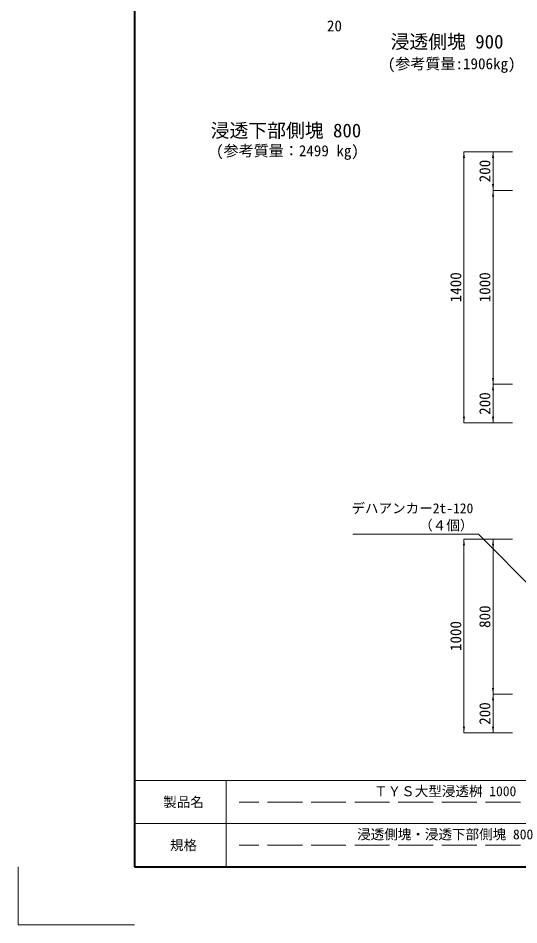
# Model space of a CAD drawing. Units: millimetres at full size, sheet at 1:30. Extents: x 19038 to 49388, y -43687 to -27642.
# Drawn here: x 36288 to 38871, y -43687 to -39007 of the extents above; entities that cross this region are included whole.
import ezdxf
from ezdxf.enums import TextEntityAlignment as Align

# ---------------------------------------------------------------- set-up
doc = ezdxf.new("R2010")
doc.units = ezdxf.units.MM
doc.header["$LTSCALE"] = 30
doc.linetypes.add('DASHED', pattern=[7.5, 6, -1.5])
for name, color, linetype, lineweight in [('0_2', 7, 'Continuous', 9), ('Defpoints_3', 7, 'Continuous', 13), ('図枠', 7, 'Continuous', 5), ('寸法線', 7, 'Continuous', 9)]:
    doc.layers.add(name, color=color, linetype=linetype, lineweight=lineweight)
doc.styles.add('ＭＳ ゴシック', font='')
doc.styles.get('ＭＳ ゴシック').set_extended_font_data('MS Gothic')

# ---------------------------------------------------------------- blocks, each defined once
blk = doc.blocks.new('filled_arrow')
at = {"color": 0, "linetype": 'Continuous', "lineweight": -2}
blk.add_solid([(7.5, 1.25), (0, 0), (7.5, -1.25)], dxfattribs=at)

msp = doc.modelspace()

# ---------------------------------------------------------------- linework, layer by layer
at = {"layer": 'Defpoints_3'}
for p in [(36287.99, -43386.71), (36887.99, -43686.71)]:
    msp.add_line(p, (36287.99, -43686.71), dxfattribs=at)
at = {"layer": '図枠', "lineweight": 40}
for p, q in [((36887.99, -35076.71), (36887.99, -43386.71)), ((36887.99, -43386.71), (42287.99, -43386.71))]:
    msp.add_line(p, q, dxfattribs=at)
at = {"layer": '図枠', "lineweight": 13}
for p, q in [((42287.99, -42941.21), (36887.99, -42941.21)), ((37360.49, -43386.71), (37360.49, -42941.21)), ((40937.99, -43163.96), (36887.99, -43163.96))]:
    msp.add_line(p, q, dxfattribs=at)
at = {"layer": '図枠', "linetype": 'DASHED', "lineweight": 9}
for p, q in [((39554.24, -43052.58), (37427.99, -43052.58)), ((39554.24, -43275.33), (37427.99, -43275.33))]:
    msp.add_line(p, q, dxfattribs=at)
at = {"layer": '寸法線'}
for p, q in [((38588, -41095.98), (38588, -39695.98)), ((38838, -39695.98), (38588, -39695.98)), ((38738, -39895.98), (38738, -39695.98)), ((38838, -39695.98), (38738, -39695.98)), ((38738, -40895.98), (38738, -39895.98)), ((38838, -39895.98), (38738, -39895.98)), ((38838, -39895.98), (38738, -39895.98)), ((38738, -41095.98), (38738, -40895.98)), ((38838, -40895.98), (38738, -40895.98)), ((38838, -40895.98), (38738, -40895.98)), ((38838, -41095.98), (38588, -41095.98)), ((38838, -41095.98), (38738, -41095.98)), ((38587.99, -42695.98), (38587.99, -41695.98)), ((38837.99, -41695.98), (38587.99, -41695.98)), ((38737.99, -42495.98), (38737.99, -41695.98)), ((38837.99, -41695.98), (38737.99, -41695.98)), ((38737.99, -42695.98), (38737.99, -42495.98)), ((38837.99, -42495.98), (38737.99, -42495.98)), ((38837.99, -42495.98), (38737.99, -42495.98)), ((38837.99, -42695.98), (38587.99, -42695.98)), ((38837.99, -42695.98), (38737.99, -42695.98))]:
    msp.add_line(p, q, dxfattribs=at)
msp.add_lwpolyline([(38960.77, -41968.76), (38662.42, -41670.4), (38651.62, -41670.4), (38014.66, -41670.4)], dxfattribs=at)

# ---------------------------------------------------------------- block references
at = {"layer": '寸法線', "xscale": 4.33, "yscale": 4.33}
for p, rotation in [((38588, -39695.98), 270), ((38738, -39695.98), 270), ((38738, -39895.98), 90), ((38738, -39895.98), 270), ((38738, -40895.98), 90), ((38738, -40895.98), 270), ((38588, -41095.98), 90), ((38738, -41095.98), 90), ((38587.99, -41695.98), 270), ((38737.99, -41695.98), 270), ((38737.99, -42495.98), 90), ((38737.99, -42495.98), 270), ((38587.99, -42695.98), 90), ((38737.99, -42695.98), 90)]:
    msp.add_blockref('filled_arrow', p, dxfattribs=dict(at, rotation=rotation))

# ---------------------------------------------------------------- texts
at = {"layer": '0_2', "style": 'ＭＳ ゴシック'}
for s, height, p in [('浸透側塊 900 ', 71.21, (38209.35, -39185.23)), ('(参考質量:1906kg)', 56.96, (38194.78, -39287.68))]:
    msp.add_text(s, height=height, dxfattribs=at).set_placement(p, align=Align.BOTTOM_LEFT)
for s, height, p in [('浸透下部側塊 800', 71.21, (37281.35, -39586.57)), ('(参考質量：2499 kg)', 56.96, (37308.83, -39691.16))]:
    msp.add_text(s, height=height, dxfattribs=at).set_placement(p, align=Align.MIDDLE_LEFT)
at = {"layer": '図枠', "style": 'ＭＳ ゴシック'}
for s, p in [('ＴＹＳ大型浸透桝 1000', (38491.12, -42996.9)), ('製品名', (37141.12, -43052.58)), ('浸透側塊・浸透下部側塊 800', (38491.12, -43219.65)), ('規格', (37141.12, -43275.33))]:
    msp.add_text(s, height=51.27, dxfattribs=at).set_placement(p, align=Align.MIDDLE_CENTER)
at = {"layer": '寸法線', "style": 'ＭＳ ゴシック'}
msp.add_text('20', height=56.96, dxfattribs=at).set_placement((37919.91, -39046.62), align=Align.MIDDLE_CENTER)
for s, p in [('200', (38695.5, -39795.98)), ('1400', (38545.5, -40395.98)), ('1000', (38695.5, -40395.98)), ('200', (38695.5, -40995.98)), ('800', (38695.49, -42095.98)), ('1000', (38545.49, -42195.98)), ('200', (38695.49, -42595.98))]:
    msp.add_text(s, height=56.96, rotation=90, dxfattribs=at).set_placement(p, align=Align.MIDDLE_CENTER)
for s, p in [('デハアンカー2t-120', (38007.25, -41577.59)), ('\u3000\u3000（４個）', (38217.04, -41665.34))]:
    msp.add_text(s, height=51.27, dxfattribs=at).set_placement(p, align=Align.BOTTOM_LEFT)

doc.saveas('drawing.dxf')
